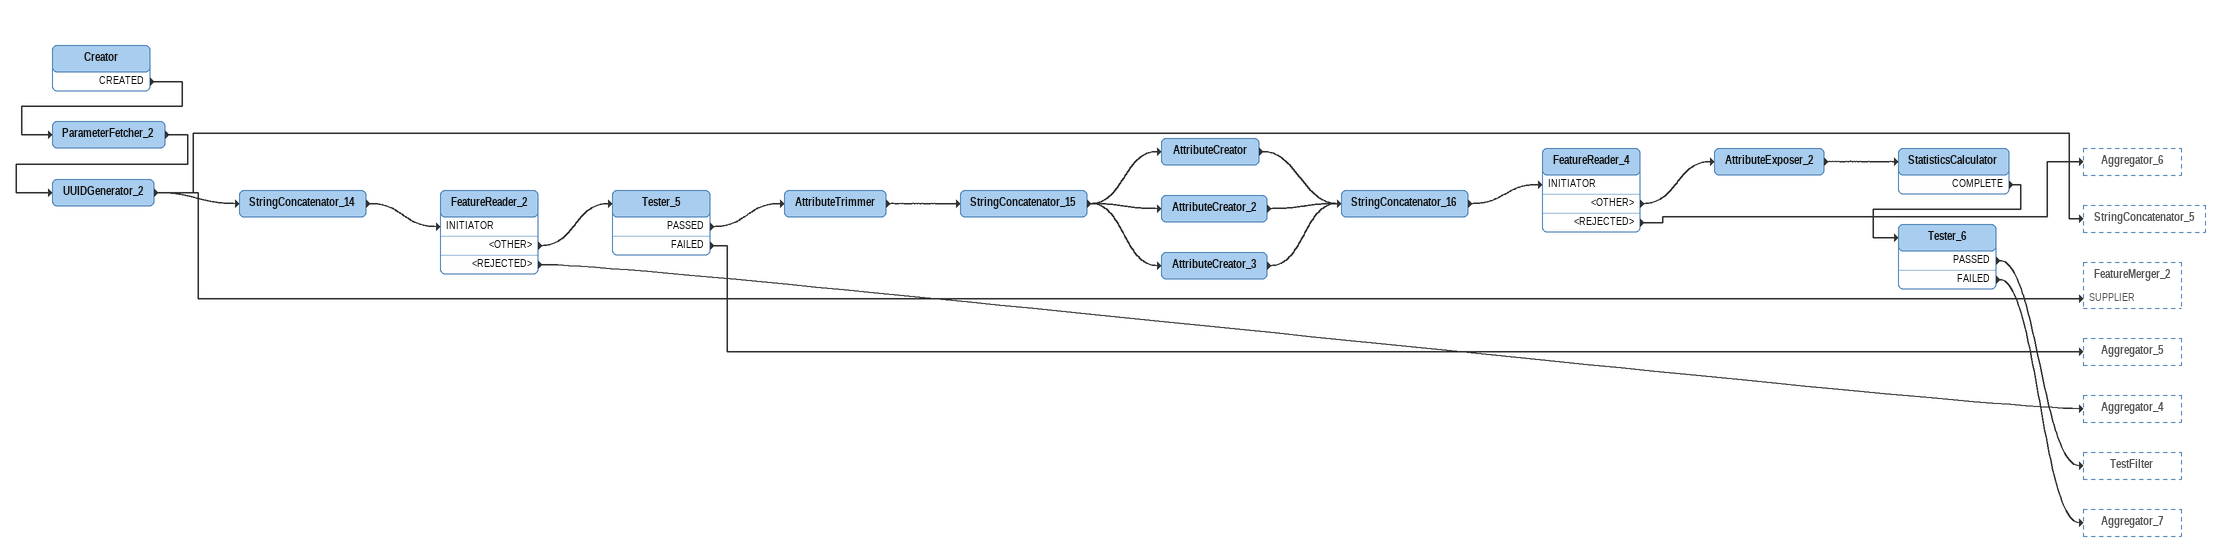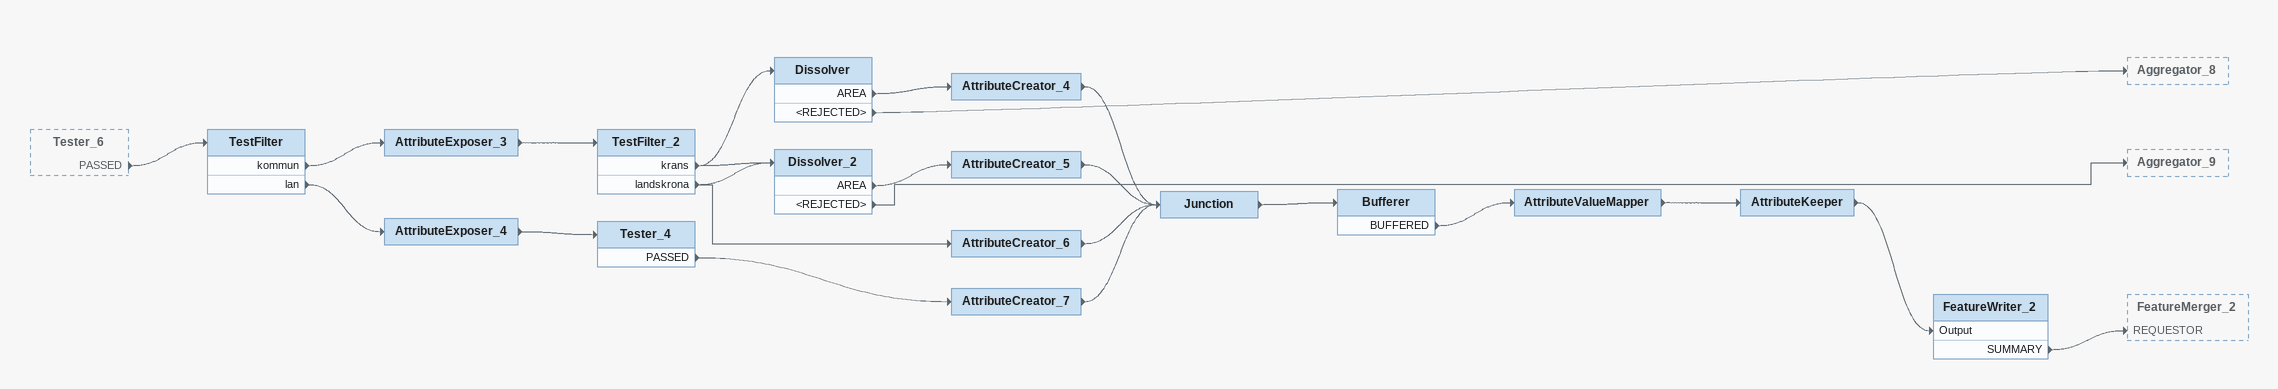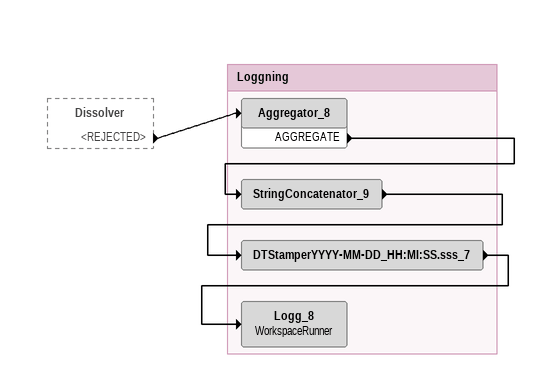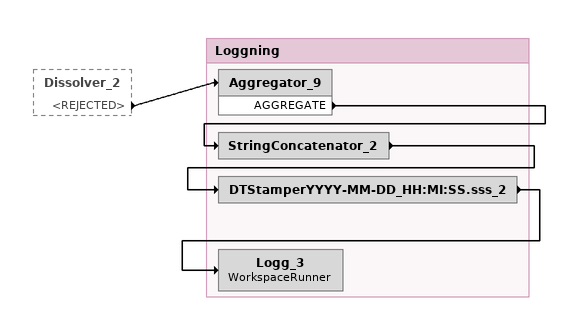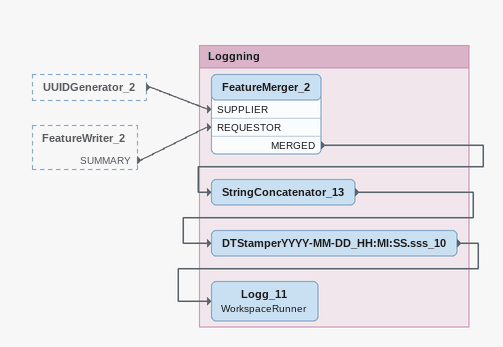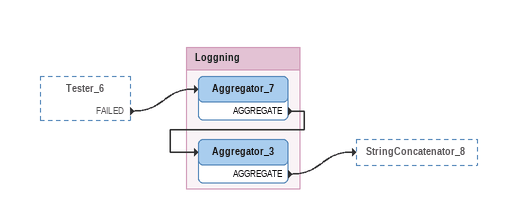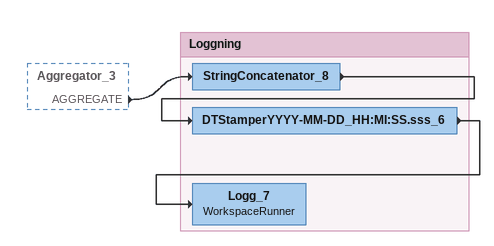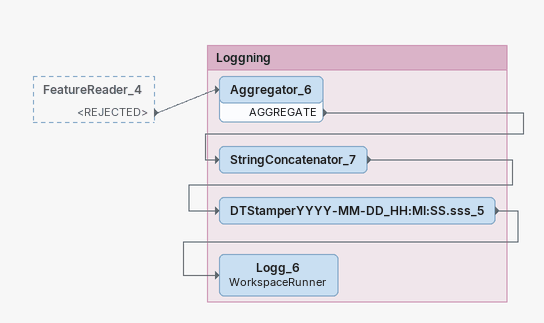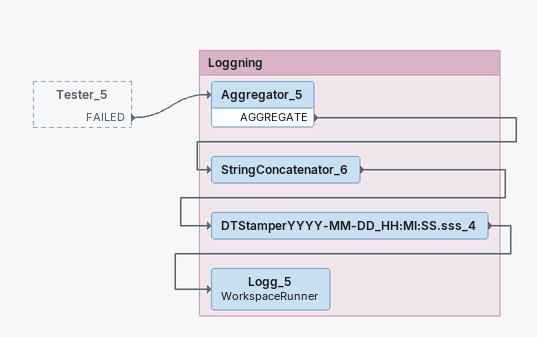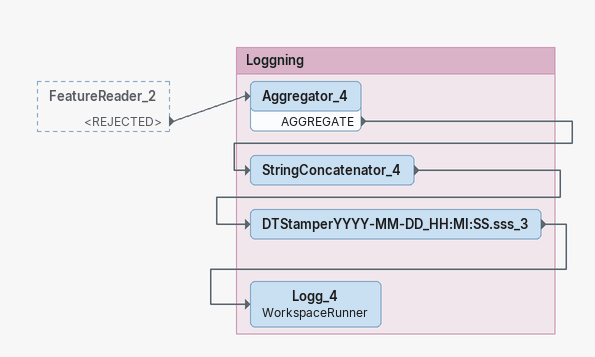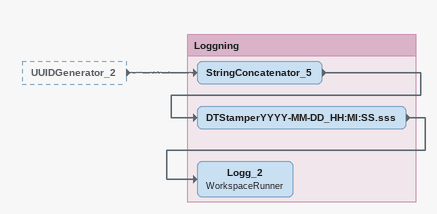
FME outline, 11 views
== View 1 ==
Creator
    CREATED -> ParameterFetcher_2
ParameterFetcher_2
    -> UUIDGenerator_2
UUIDGenerator_2
    -> StringConcatenator_5
    -> FeatureMerger_2 [SUPPLIER]
    -> StringConcatenator_14
StringConcatenator_14
    -> FeatureReader_2 [INITIATOR]
FeatureReader_2
    <OTHER> -> Tester_5
    <REJECTED> -> Aggregator_4
Tester_5
    PASSED -> AttributeTrimmer
    FAILED -> Aggregator_5
AttributeTrimmer
    -> StringConcatenator_15
StringConcatenator_15
    -> AttributeCreator
    -> AttributeCreator_2
    -> AttributeCreator_3
AttributeCreator
    -> StringConcatenator_16
AttributeCreator_2
    -> StringConcatenator_16
AttributeCreator_3
    -> StringConcatenator_16
StringConcatenator_16
    -> FeatureReader_4 [INITIATOR]
FeatureReader_4
    <OTHER> -> AttributeExposer_2
    <REJECTED> -> Aggregator_6
AttributeExposer_2
    -> StatisticsCalculator
StatisticsCalculator
    COMPLETE -> Tester_6
Tester_6
    PASSED -> TestFilter
    FAILED -> Aggregator_7

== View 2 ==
Tester_6 [outside]
    PASSED -> TestFilter
TestFilter
    kommun -> AttributeExposer_3
    lan -> AttributeExposer_4
AttributeExposer_3
    -> TestFilter_2
TestFilter_2
    krans -> Dissolver
    krans -> Dissolver_2
    landskrona -> Dissolver_2
    landskrona -> AttributeCreator_6
Dissolver
    AREA -> AttributeCreator_4
    <REJECTED> -> Aggregator_8
AttributeCreator_4
    -> Junction
Dissolver_2
    AREA -> AttributeCreator_5
    <REJECTED> -> Aggregator_9
AttributeCreator_5
    -> Junction
AttributeCreator_6
    -> Junction
AttributeExposer_4
    -> Tester_4
Tester_4
    PASSED -> AttributeCreator_7
AttributeCreator_7
    -> Junction
Junction
    -> Bufferer
Bufferer
    BUFFERED -> AttributeValueMapper
AttributeValueMapper
    -> AttributeKeeper
AttributeKeeper
    -> FeatureWriter_2 [Output]
FeatureWriter_2
    SUMMARY -> FeatureMerger_2 [REQUESTOR]

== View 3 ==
Dissolver [outside]
    <REJECTED> -> Aggregator_8

Bookmark: Loggning
Aggregator_8
    AGGREGATE -> StringConcatenator_9
StringConcatenator_9
    -> DTStamperYYYY-MM-DD_HH:MI:SS.sss_7
DTStamperYYYY-MM-DD_HH:MI:SS.sss_7
    -> Logg_8
Logg_8: WorkspaceRunner

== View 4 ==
Dissolver_2 [outside]
    <REJECTED> -> Aggregator_9

Bookmark: Loggning
Aggregator_9
    AGGREGATE -> StringConcatenator_2
StringConcatenator_2
    -> DTStamperYYYY-MM-DD_HH:MI:SS.sss_2
DTStamperYYYY-MM-DD_HH:MI:SS.sss_2
    -> Logg_3
Logg_3: WorkspaceRunner

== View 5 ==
UUIDGenerator_2 [outside]
    -> FeatureMerger_2 [SUPPLIER]
FeatureWriter_2 [outside]
    SUMMARY -> FeatureMerger_2 [REQUESTOR]

Bookmark: Loggning
FeatureMerger_2
    MERGED -> StringConcatenator_13
StringConcatenator_13
    -> DTStamperYYYY-MM-DD_HH:MI:SS.sss_10
DTStamperYYYY-MM-DD_HH:MI:SS.sss_10
    -> Logg_11
Logg_11: WorkspaceRunner

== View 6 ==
Tester_6 [outside]
    FAILED -> Aggregator_7

Bookmark: Loggning
Aggregator_7
    AGGREGATE -> Aggregator_3
Aggregator_3
    AGGREGATE -> StringConcatenator_8

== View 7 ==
Aggregator_3 [outside]
    AGGREGATE -> StringConcatenator_8

Bookmark: Loggning
StringConcatenator_8
    -> DTStamperYYYY-MM-DD_HH:MI:SS.sss_6
DTStamperYYYY-MM-DD_HH:MI:SS.sss_6
    -> Logg_7
Logg_7: WorkspaceRunner

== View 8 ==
FeatureReader_4 [outside]
    <REJECTED> -> Aggregator_6

Bookmark: Loggning
Aggregator_6
    AGGREGATE -> StringConcatenator_7
StringConcatenator_7
    -> DTStamperYYYY-MM-DD_HH:MI:SS.sss_5
DTStamperYYYY-MM-DD_HH:MI:SS.sss_5
    -> Logg_6
Logg_6: WorkspaceRunner

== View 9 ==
Tester_5 [outside]
    FAILED -> Aggregator_5

Bookmark: Loggning
Aggregator_5
    AGGREGATE -> StringConcatenator_6
StringConcatenator_6
    -> DTStamperYYYY-MM-DD_HH:MI:SS.sss_4
DTStamperYYYY-MM-DD_HH:MI:SS.sss_4
    -> Logg_5
Logg_5: WorkspaceRunner

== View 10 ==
FeatureReader_2 [outside]
    <REJECTED> -> Aggregator_4

Bookmark: Loggning
Aggregator_4
    AGGREGATE -> StringConcatenator_4
StringConcatenator_4
    -> DTStamperYYYY-MM-DD_HH:MI:SS.sss_3
DTStamperYYYY-MM-DD_HH:MI:SS.sss_3
    -> Logg_4
Logg_4: WorkspaceRunner

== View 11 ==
UUIDGenerator_2 [outside]
    -> StringConcatenator_5

Bookmark: Loggning
StringConcatenator_5
    -> DTStamperYYYY-MM-DD_HH:MI:SS.sss
DTStamperYYYY-MM-DD_HH:MI:SS.sss
    -> Logg_2
Logg_2: WorkspaceRunner
